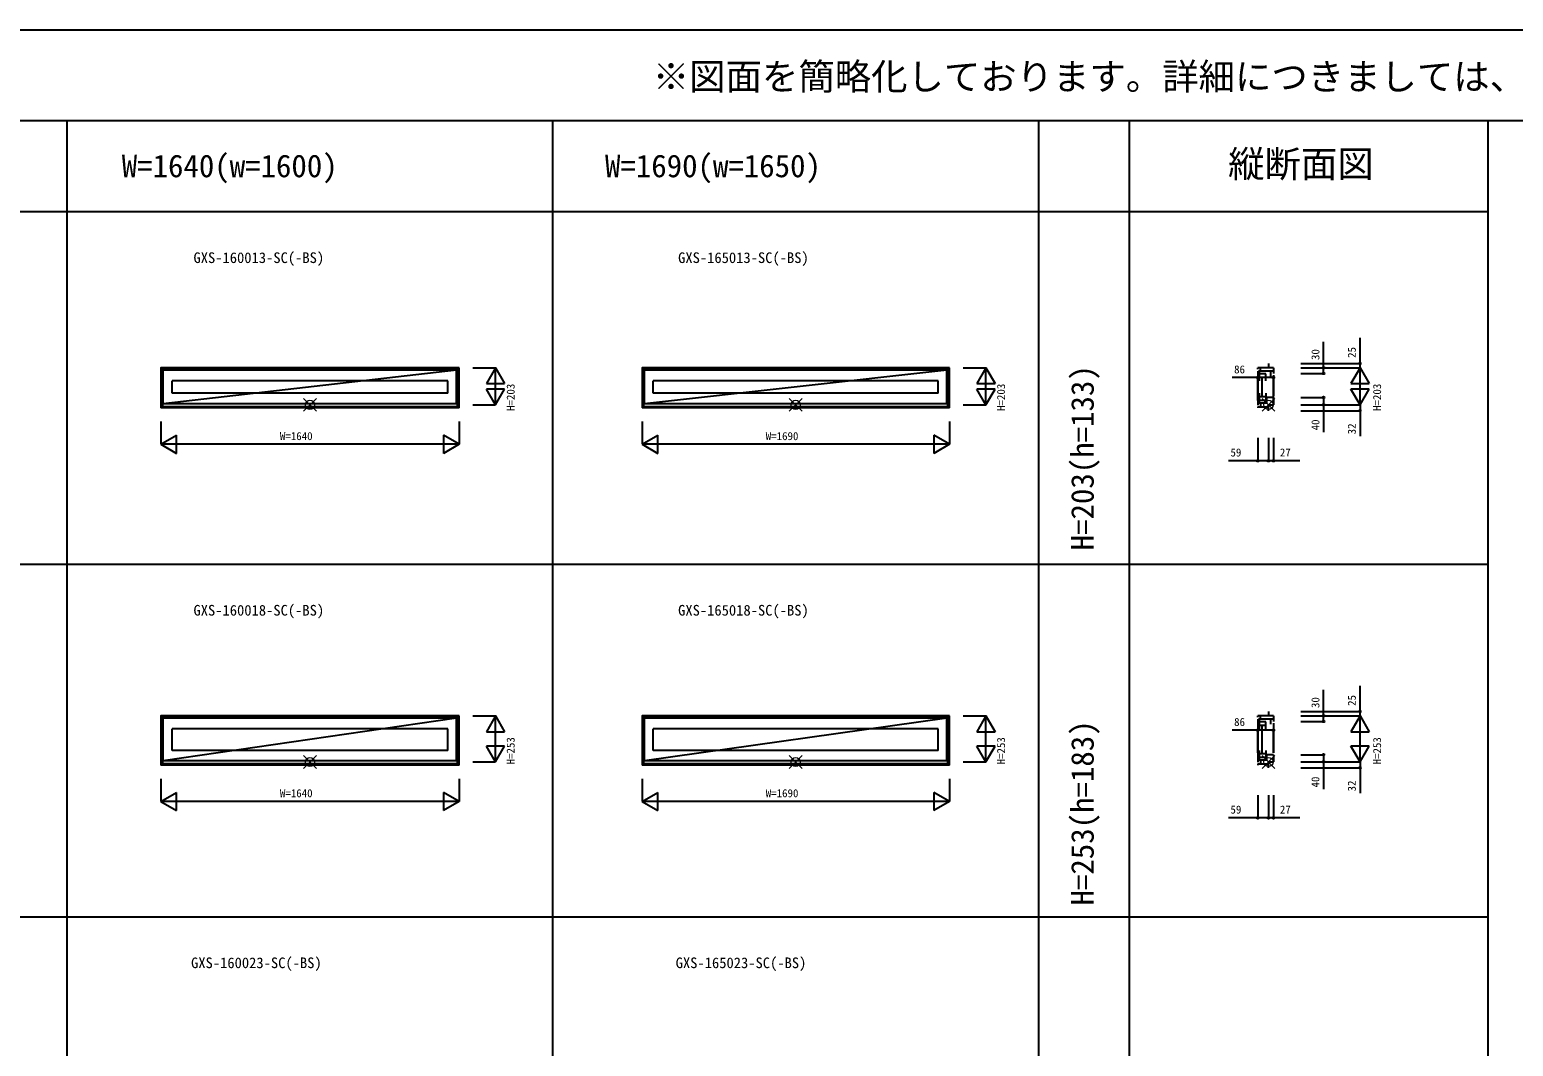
# Model space of a CAD drawing. Units: millimetres, scale not verified. Extents: x -13762 to 13750, y -10000 to 10000.
# Drawn here: x -105 to 8049, y 4413 to 10000 of the extents above; entities that cross this region are included whole.
import ezdxf
from ezdxf.enums import TextEntityAlignment as Align

# ---------------------------------------------------------------- set-up
doc = ezdxf.new("R2010")
doc.units = ezdxf.units.MM
doc.header["$LTSCALE"] = 50
for name, color, linetype in [('0-0_0', 7, 'Continuous'), ('0-1_YKK_A1', 4, 'Continuous'), ('0-3_YKK_C1', 4, 'Continuous'), ('0-4_YKK_F1', 7, 'Continuous'), ('0-6_YKK_N1', 2, 'Continuous')]:
    doc.layers.add(name, color=color, linetype=linetype)
doc.layers.add('0-5_YKK_IN', color=1, linetype='Continuous', lineweight=18)
doc.styles.add('ＭＳ ゴシック', font='')
doc.styles.get('ＭＳ ゴシック').set_extended_font_data('MS Gothic')

msp = doc.modelspace()

# ---------------------------------------------------------------- linework, layer by layer
at = {"layer": '0-1_YKK_A1'}
for p, q in [((624, 8141.25), (624, 7921.25)), ((2246, 8133.75), (624, 8133.75)), ((2241, 8128.75), (629, 8128.75)), ((2241, 7943.75), (2241, 8128.75)), ((2246, 7921.25), (2246, 8141.25)), ((2255, 7921.25), (2255, 8141.25)), ((3269, 8141.25), (3269, 7921.25)), ((4941, 8133.75), (3269, 8133.75)), ((4936, 8128.75), (3274, 8128.75)), ((4936, 7943.75), (4936, 8128.75)), ((4941, 7921.25), (4941, 8141.25)), ((4950, 7921.25), (4950, 8141.25)), ((2193, 8070.75), (677, 8070.75)), ((677, 8001.75), (677, 8070.75)), ((2193, 8001.75), (677, 8001.75)), ((2193, 8001.75), (2193, 8070.75)), ((4888, 8070.75), (3322, 8070.75)), ((3322, 8001.75), (3322, 8070.75)), ((4888, 8001.75), (3322, 8001.75)), ((4888, 8001.75), (4888, 8070.75)), ((2255, 7921.25), (615, 7921.25)), ((2246, 7927.25), (624, 7927.25)), ((2241, 7943.75), (629, 7943.75)), ((4950, 7921.25), (3260, 7921.25)), ((4941, 7927.25), (3269, 7927.25)), ((4936, 7943.75), (3274, 7943.75)), ((624, 6228.75), (624, 5958.75)), ((2246, 6221.25), (624, 6221.25)), ((2241, 6216.25), (629, 6216.25)), ((2241, 5981.25), (2241, 6216.25)), ((2246, 5958.75), (2246, 6228.75)), ((2255, 5958.75), (2255, 6228.75)), ((3269, 6228.75), (3269, 5958.75)), ((4941, 6221.25), (3269, 6221.25)), ((4936, 6216.25), (3274, 6216.25)), ((4936, 5981.25), (4936, 6216.25)), ((4941, 5958.75), (4941, 6228.75)), ((4950, 5958.75), (4950, 6228.75)), ((2193, 6158.25), (677, 6158.25)), ((677, 6039.25), (677, 6158.25)), ((2193, 6039.25), (2193, 6158.25)), ((4888, 6158.25), (3322, 6158.25)), ((3322, 6039.25), (3322, 6158.25)), ((4888, 6039.25), (4888, 6158.25)), ((2193, 6039.25), (677, 6039.25)), ((4888, 6039.25), (3322, 6039.25)), ((2255, 5958.75), (615, 5958.75)), ((2246, 5964.75), (624, 5964.75)), ((2241, 5981.25), (629, 5981.25)), ((4950, 5958.75), (3260, 5958.75)), ((4941, 5964.75), (3269, 5964.75)), ((4936, 5981.25), (3274, 5981.25))]:
    msp.add_line(p, q, dxfattribs=at)
for points in [[(2255, 8141.25), (615, 8141.25), (615, 7921.25)], [(2241, 8128.75), (629, 7943.75), (629, 8128.75)], [(4950, 8141.25), (3260, 8141.25), (3260, 7921.25)], [(4936, 8128.75), (3274, 7943.75), (3274, 8128.75)], [(2255, 6228.75), (615, 6228.75), (615, 5958.75)], [(2241, 6216.25), (629, 5981.25), (629, 6216.25)], [(4950, 6228.75), (3260, 6228.75), (3260, 5958.75)], [(4936, 6216.25), (3274, 5981.25), (3274, 6216.25)]]:
    msp.add_lwpolyline(points, dxfattribs=at)
at = {"layer": '0-3_YKK_C1'}
for p, q in [((6703, 8166.25), (6703, 8141.25)), ((6730, 8141.25), (6644, 8141.25)), ((6644, 8133.75), (6644, 8141.25)), ((6644, 8123.75), (6644, 7937.25)), ((6652.5, 8128.75), (6652.5, 8070.75)), ((6687.5, 8108.75), (6652.5, 8108.75)), ((6687.5, 8088.25), (6652.5, 8088.25)), ((6659.5, 8124.75), (6659.5, 8141.25)), ((6659.5, 8124.75), (6730, 8124.75)), ((6668, 7989.75), (6668, 8082.75)), ((6687.5, 8070.75), (6687.5, 8108.75)), ((6716.5, 8095.25), (6716.5, 8124.75)), ((6730, 8141.25), (6730, 8111.25)), ((6730, 8101.25), (6730, 7988.25)), ((6652.5, 8001.75), (6652.5, 7943.75)), ((6687.5, 8001.75), (6687.5, 7963.75)), ((6644, 7927.25), (6703, 7927.25)), ((6644, 7927.25), (6644, 7921.25)), ((6652.5, 7984.25), (6687.5, 7984.25)), ((6652.5, 7963.75), (6687.5, 7963.75)), ((6659.5, 7947.75), (6659.5, 7927.25)), ((6691.5, 7947.75), (6659.5, 7947.75)), ((6730, 7978.25), (6691.5, 7978.25)), ((6691.5, 7978.25), (6691.5, 7947.75)), ((6703, 7906.25), (6703, 7938.25)), ((6703, 7938.25), (6730, 7938.25)), ((6730, 7978.25), (6730, 7938.25)), ((6730, 6228.75), (6644, 6228.75)), ((6644, 6221.25), (6644, 6228.75)), ((6644, 6211.25), (6644, 5974.75)), ((6652.5, 6216.25), (6652.5, 6158.25)), ((6659.5, 6212.25), (6659.5, 6228.75)), ((6659.5, 6212.25), (6730, 6212.25)), ((6703, 6253.75), (6703, 6228.75)), ((6716.5, 6182.75), (6716.5, 6212.25)), ((6730, 6228.75), (6730, 6198.75)), ((6687.5, 6196.25), (6652.5, 6196.25)), ((6687.5, 6175.75), (6652.5, 6175.75)), ((6668, 6027.25), (6668, 6170.25)), ((6687.5, 6158.25), (6687.5, 6196.25)), ((6730, 6188.75), (6730, 6025.75)), ((6652.5, 6039.25), (6652.5, 5981.25)), ((6687.5, 6039.25), (6687.5, 6001.25)), ((6644, 5964.75), (6703, 5964.75)), ((6644, 5964.75), (6644, 5958.75)), ((6652.5, 6021.75), (6687.5, 6021.75)), ((6652.5, 6001.25), (6687.5, 6001.25)), ((6659.5, 5985.25), (6659.5, 5964.75)), ((6691.5, 5985.25), (6659.5, 5985.25)), ((6730, 6015.75), (6691.5, 6015.75)), ((6691.5, 6015.75), (6691.5, 5985.25)), ((6703, 5943.75), (6703, 5975.75)), ((6703, 5975.75), (6730, 5975.75)), ((6730, 6015.75), (6730, 5975.75))]:
    msp.add_line(p, q, dxfattribs=at)
at = {"layer": '0-4_YKK_F1'}
for p, q in [((-13750, 10000), (13750, 10000)), ((-13750, 9500), (13250, 9500)), ((100, -1925), (100, 9500)), ((2770, -1925), (2770, 9500)), ((5440, -1925), (5440, 9500)), ((5940, -1925), (5940, 9500)), ((7910, -1925), (7910, 9500)), ((-13750, 9000), (7910, 9000)), ((-13750, 7062.5), (7910, 7062.5)), ((-13750, 5125), (7910, 5125))]:
    msp.add_line(p, q, dxfattribs=at)
at = {"layer": '0-5_YKK_IN'}
for p, q in [((1399.64, 7902.89), (1470.36, 7973.61)), ((1399.64, 7973.61), (1470.36, 7902.89)), ((4069.64, 7902.89), (4140.36, 7973.61)), ((4069.64, 7973.61), (4140.36, 7902.89)), ((6667.64, 7902.89), (6738.36, 7973.61)), ((6667.64, 7973.61), (6738.36, 7902.89)), ((1399.64, 5940.39), (1470.36, 6011.11)), ((1399.64, 6011.11), (1470.36, 5940.39)), ((4069.64, 5940.39), (4140.36, 6011.11)), ((4069.64, 6011.11), (4140.36, 5940.39)), ((6667.64, 5940.39), (6738.36, 6011.11)), ((6667.64, 6011.11), (6738.36, 5940.39))]:
    msp.add_line(p, q, dxfattribs=at)
for centre in [(1435, 7938.25), (4105, 7938.25), (6703, 7938.25), (1435, 5975.75), (4105, 5975.75), (6703, 5975.75)]:
    msp.add_circle(centre, 25, dxfattribs=at)
at = {"layer": '0-6_YKK_N1'}
for p, q in [((6881, 8166.25), (7206, 8166.25)), ((2330, 8141.25), (2455, 8141.25)), ((2455, 8141.25), (2505, 8054.65)), ((5025, 8141.25), (5150, 8141.25)), ((5150, 8141.25), (5200, 8054.65)), ((6644, 7962.8), (6644, 8087.8)), ((6730, 7962.8), (6730, 8087.8)), ((6880, 8141.25), (7206, 8141.25)), ((6881, 8141.25), (7006, 8141.25)), ((7206, 8141.25), (7256, 8054.65)), ((2405, 8054.65), (2505, 8054.65)), ((2455, 7938.25), (2405, 8024.85)), ((2505, 8024.85), (2405, 8024.85)), ((2455, 7938.25), (2505, 8024.85)), ((5100, 8054.65), (5200, 8054.65)), ((5150, 7938.25), (5100, 8024.85)), ((5200, 8024.85), (5100, 8024.85)), ((5150, 7938.25), (5200, 8024.85)), ((7156, 8054.65), (7256, 8054.65)), ((7206, 7938.25), (7156, 8024.85)), ((7256, 8024.85), (7156, 8024.85)), ((7206, 7938.25), (7256, 8024.85)), ((2330, 7938.25), (2455, 7938.25)), ((5025, 7938.25), (5150, 7938.25)), ((6880, 7938.25), (7006, 7938.25)), ((6880, 7938.25), (7206, 7938.25)), ((615, 7846.25), (615, 7721.25)), ((2255, 7846.25), (2255, 7721.25)), ((3260, 7846.25), (3260, 7721.25)), ((4950, 7846.25), (4950, 7721.25)), ((6880, 7906.25), (7206, 7906.25)), ((615, 7721.25), (701.6, 7771.25)), ((701.6, 7671.25), (701.6, 7771.25)), ((2255, 7721.25), (2168.4, 7771.25)), ((2168.4, 7771.25), (2168.4, 7671.25)), ((3260, 7721.25), (3346.6, 7771.25)), ((3346.6, 7671.25), (3346.6, 7771.25)), ((4950, 7721.25), (4863.4, 7771.25)), ((4863.4, 7771.25), (4863.4, 7671.25)), ((6644, 7756.25), (6644, 7631.25)), ((6703, 7756.25), (6703, 7631.25)), ((6703, 7756.25), (6703, 7631.25)), ((6730, 7756.25), (6730, 7631.25)), ((615, 7721.25), (701.6, 7671.25)), ((2255, 7721.25), (615, 7721.25)), ((2255, 7721.25), (2168.4, 7671.25)), ((3260, 7721.25), (3346.6, 7671.25)), ((4950, 7721.25), (3260, 7721.25)), ((4950, 7721.25), (4863.4, 7671.25)), ((6730, 7631.25), (6703, 7631.25)), ((6875.57, 7631.25), (6730, 7631.25)), ((2330, 6228.75), (2455, 6228.75)), ((2455, 6228.75), (2505, 6142.15)), ((5025, 6228.75), (5150, 6228.75)), ((5150, 6228.75), (5200, 6142.15)), ((6880, 6228.75), (7206, 6228.75)), ((6881, 6253.75), (7206, 6253.75)), ((6881, 6228.75), (7006, 6228.75)), ((7206, 6228.75), (7256, 6142.15)), ((2405, 6142.15), (2505, 6142.15)), ((5100, 6142.15), (5200, 6142.15)), ((6644, 6025.3), (6644, 6150.3)), ((6730, 6025.3), (6730, 6150.3)), ((7156, 6142.15), (7256, 6142.15)), ((2455, 5975.75), (2405, 6062.35)), ((2505, 6062.35), (2405, 6062.35)), ((2455, 5975.75), (2505, 6062.35)), ((5150, 5975.75), (5100, 6062.35)), ((5200, 6062.35), (5100, 6062.35)), ((5150, 5975.75), (5200, 6062.35)), ((7206, 5975.75), (7156, 6062.35)), ((7256, 6062.35), (7156, 6062.35)), ((7206, 5975.75), (7256, 6062.35)), ((2330, 5975.75), (2455, 5975.75)), ((5025, 5975.75), (5150, 5975.75)), ((6880, 5975.75), (7006, 5975.75)), ((6880, 5975.75), (7206, 5975.75)), ((615, 5883.75), (615, 5758.75)), ((2255, 5883.75), (2255, 5758.75)), ((3260, 5883.75), (3260, 5758.75)), ((4950, 5883.75), (4950, 5758.75)), ((6880, 5943.75), (7206, 5943.75)), ((615, 5758.75), (701.6, 5808.75)), ((701.6, 5708.75), (701.6, 5808.75)), ((2255, 5758.75), (2168.4, 5808.75)), ((2168.4, 5808.75), (2168.4, 5708.75)), ((3260, 5758.75), (3346.6, 5808.75)), ((3346.6, 5708.75), (3346.6, 5808.75)), ((4950, 5758.75), (4863.4, 5808.75)), ((4863.4, 5808.75), (4863.4, 5708.75)), ((6644, 5793.75), (6644, 5668.75)), ((6703, 5793.75), (6703, 5668.75)), ((6703, 5793.75), (6703, 5668.75)), ((6730, 5793.75), (6730, 5668.75)), ((615, 5758.75), (701.6, 5708.75)), ((2255, 5758.75), (615, 5758.75)), ((2255, 5758.75), (2168.4, 5708.75)), ((3260, 5758.75), (3346.6, 5708.75)), ((4950, 5758.75), (3260, 5758.75)), ((4950, 5758.75), (4863.4, 5708.75)), ((6730, 5668.75), (6703, 5668.75)), ((6875.57, 5668.75), (6730, 5668.75))]:
    msp.add_line(p, q, dxfattribs=at)
for points in [[(6881, 8141.25), (7206, 8141.25), (7206, 8166.25), (7206, 8306.25)], [(6881, 8111.25), (7006, 8111.25), (7006, 8141.25), (7006, 8284.53)], [(2455, 7938.25), (2455, 8141.25), (2405, 8054.65)], [(5150, 7938.25), (5150, 8141.25), (5100, 8054.65)], [(6730, 8087.8), (6644, 8087.8), (6504, 8087.8)], [(7206, 7938.25), (7206, 8141.25), (7156, 8054.65)], [(6880, 7978.25), (7006, 7978.25), (7006, 7938.25), (7006, 7787.96)], [(6880, 7938.25), (7206, 7938.25), (7206, 7906.25), (7206, 7766.25)], [(6703, 7631.25), (6644, 7631.25), (6484, 7631.25)], [(6881, 6228.75), (7206, 6228.75), (7206, 6253.75), (7206, 6393.75)], [(6881, 6198.75), (7006, 6198.75), (7006, 6228.75), (7006, 6372.03)], [(2455, 5975.75), (2455, 6228.75), (2405, 6142.15)], [(5150, 5975.75), (5150, 6228.75), (5100, 6142.15)], [(7206, 5975.75), (7206, 6228.75), (7156, 6142.15)], [(6730, 6150.3), (6644, 6150.3), (6504, 6150.3)], [(6880, 6015.75), (7006, 6015.75), (7006, 5975.75), (7006, 5825.46)], [(6880, 5975.75), (7206, 5975.75), (7206, 5943.75), (7206, 5803.75)], [(6703, 5668.75), (6644, 5668.75), (6484, 5668.75)]]:
    msp.add_lwpolyline(points, dxfattribs=at)
for centre in [(7206, 8166.25), (6644, 8087.8), (6730, 8087.8), (7006, 8141.25), (7006, 8111.25), (7006, 7978.25), (7006, 7938.25), (7206, 7906.25), (6644, 7631.25), (6703, 7631.25), (6703, 7631.25), (6730, 7631.25), (7006, 6228.75), (7006, 6198.75), (7206, 6253.75), (6644, 6150.3), (6730, 6150.3), (7006, 6015.75), (7006, 5975.75), (7206, 5943.75), (6644, 5668.75), (6703, 5668.75), (6703, 5668.75), (6730, 5668.75)]:
    msp.add_circle(centre, 5, dxfattribs=at)

# ---------------------------------------------------------------- texts
at = {"layer": '0-0_0', "style": 'ＭＳ ゴシック'}
for s, height, p in [('※図面を簡略化しております。詳細につきましては、詳細図（納まり図）をご参照ください。', 146.6, (3319.42, 9625)), ('GXS-160013-SC(-BS)', 58.65, (795, 8700)), ('GXS-165013-SC(-BS)', 58.65, (3458.33, 8700)), ('GXS-160018-SC(-BS)', 58.65, (795, 6762.5)), ('GXS-165018-SC(-BS)', 58.65, (3458.33, 6762.5)), ('GXS-160023-SC(-BS)', 58.65, (781.67, 4825)), ('GXS-165023-SC(-BS)', 58.65, (3445, 4825))]:
    msp.add_text(s, height=height, dxfattribs=at).set_placement(p, align=Align.BOTTOM_LEFT)
at = {"layer": '0-0_0', "color": 3, "style": 'ＭＳ ゴシック'}
for s, height, p in [('W=1640(w=1600)', 124.6, (400.83, 9151.63)), ('W=1690(w=1650)', 124.6, (3056.67, 9151.63)), ('縦断面図', 146.6, (6481.26, 9144.81))]:
    msp.add_text(s, height=height, dxfattribs=at).set_placement(p, align=Align.BOTTOM_LEFT)
for s, p in [('H=203(h=133)', (5779.95, 7138.75)), ('H=253(h=183)', (5779.95, 5187.08))]:
    msp.add_text(s, height=124.6, rotation=90, dxfattribs=at).set_placement(p, align=Align.BOTTOM_LEFT)
at = {"layer": '0-6_YKK_N1', "style": 'ＭＳ ゴシック'}
for s, p in [('30', (6996, 8184.53)), ('25', (7196, 8196.25)), ('H=203', (2573.23, 7904.75)), ('H=203', (5268.23, 7904.75)), ('H=203', (7334.85, 7904.75)), ('40', (6996, 7797.96)), ('32', (7196, 7776.25)), ('30', (6996, 6272.03)), ('25', (7196, 6283.75)), ('H=253', (2573.23, 5962.25)), ('H=253', (5268.23, 5962.25)), ('H=253', (7334.85, 5962.25)), ('40', (6996, 5835.46)), ('32', (7196, 5813.75))]:
    msp.add_text(s, height=43.99, rotation=90, dxfattribs=at).set_placement(p, align=Align.BOTTOM_LEFT)
for s, p in [('86', (6514, 8097.8)), ('W=1640', (1270, 7731.25)), ('W=1690', (3940, 7731.25)), ('59', (6494, 7641.25)), ('27', (6765.57, 7641.25)), ('86', (6514, 6160.3)), ('W=1640', (1270, 5768.75)), ('W=1690', (3940, 5768.75)), ('59', (6494, 5678.75)), ('27', (6765.57, 5678.75))]:
    msp.add_text(s, height=43.99, dxfattribs=at).set_placement(p, align=Align.BOTTOM_LEFT)

doc.saveas('drawing.dxf')
